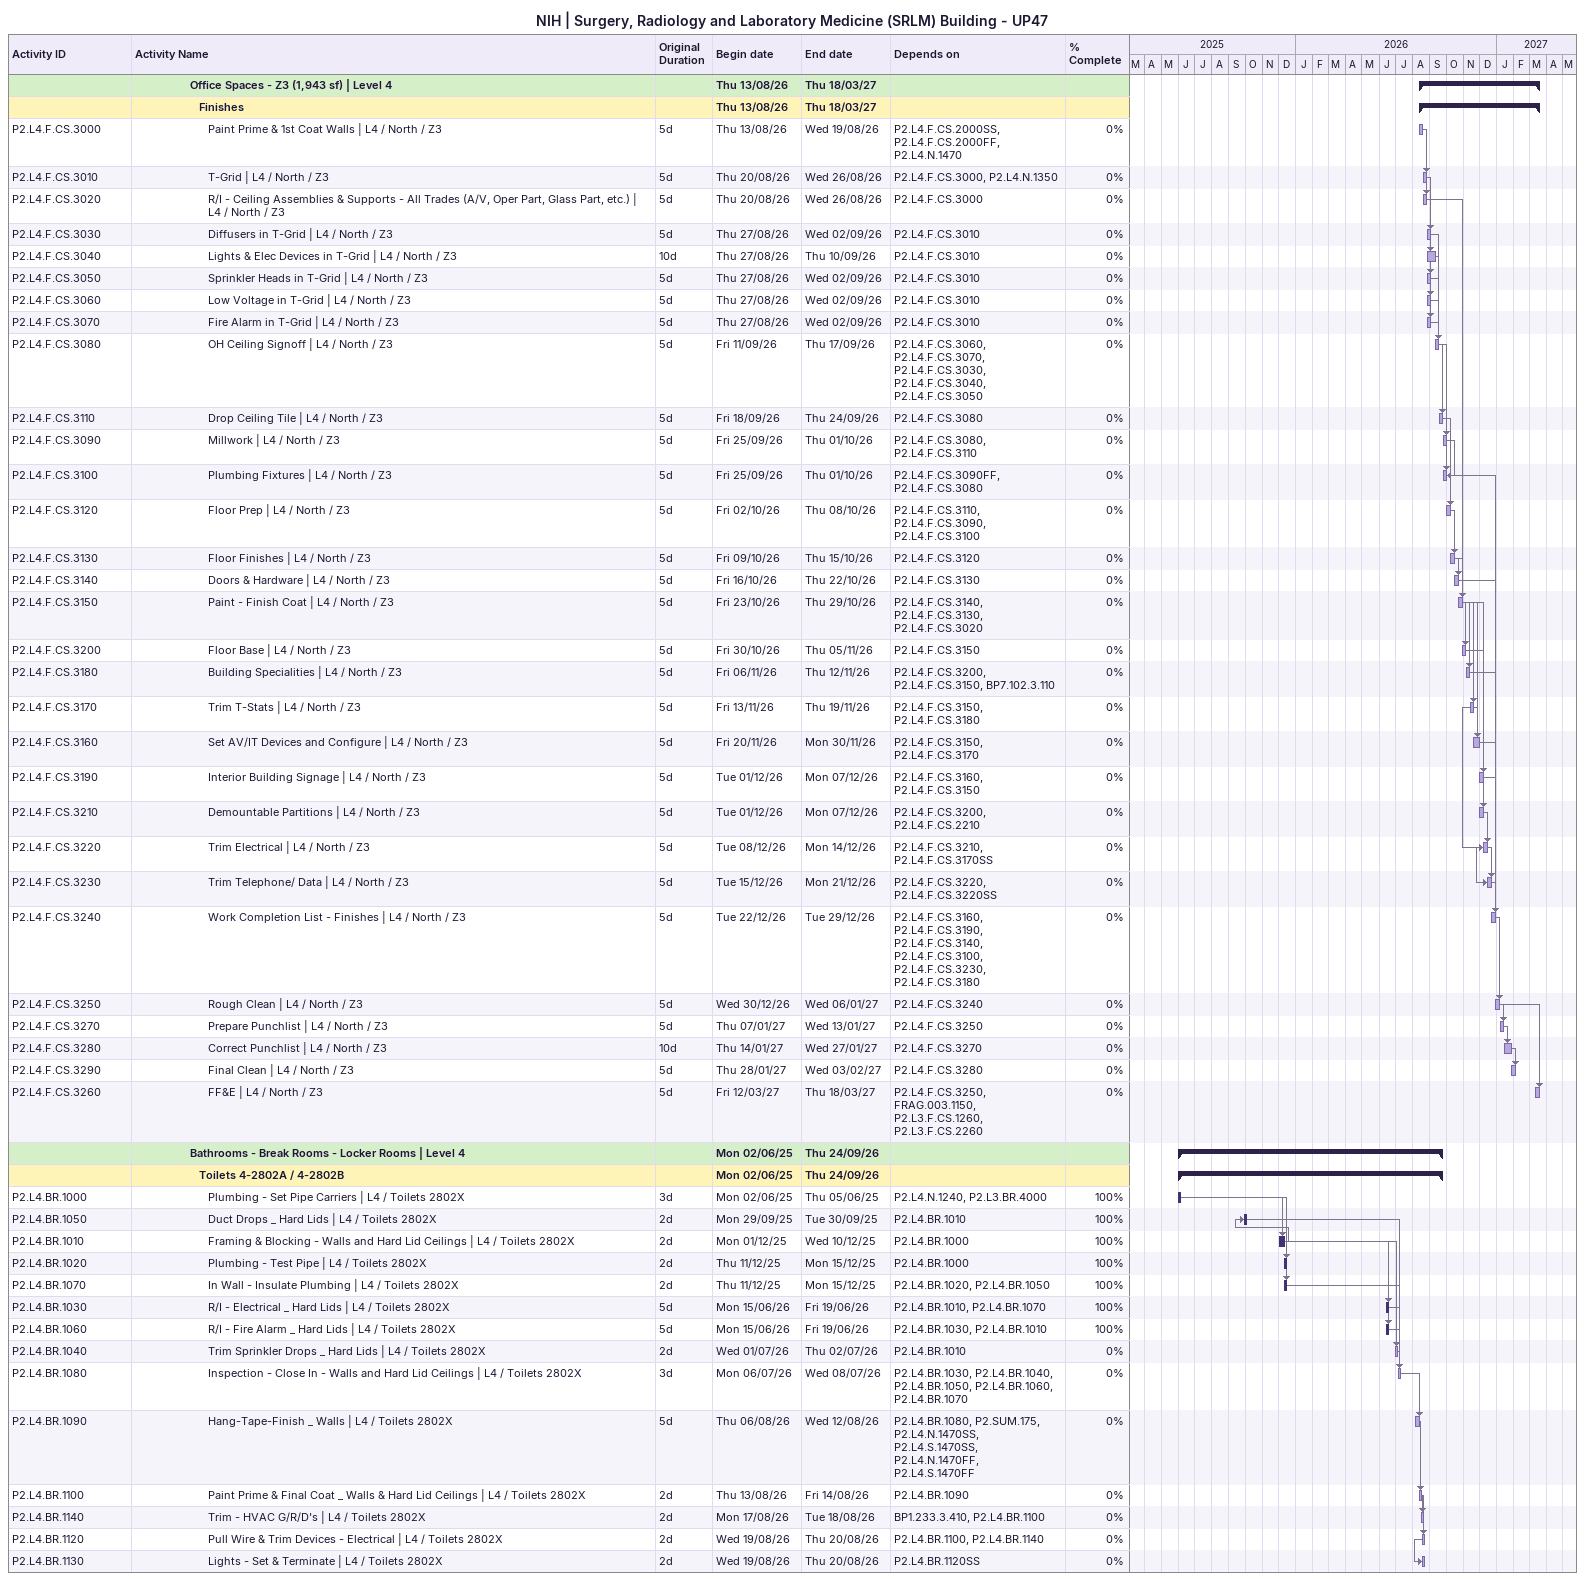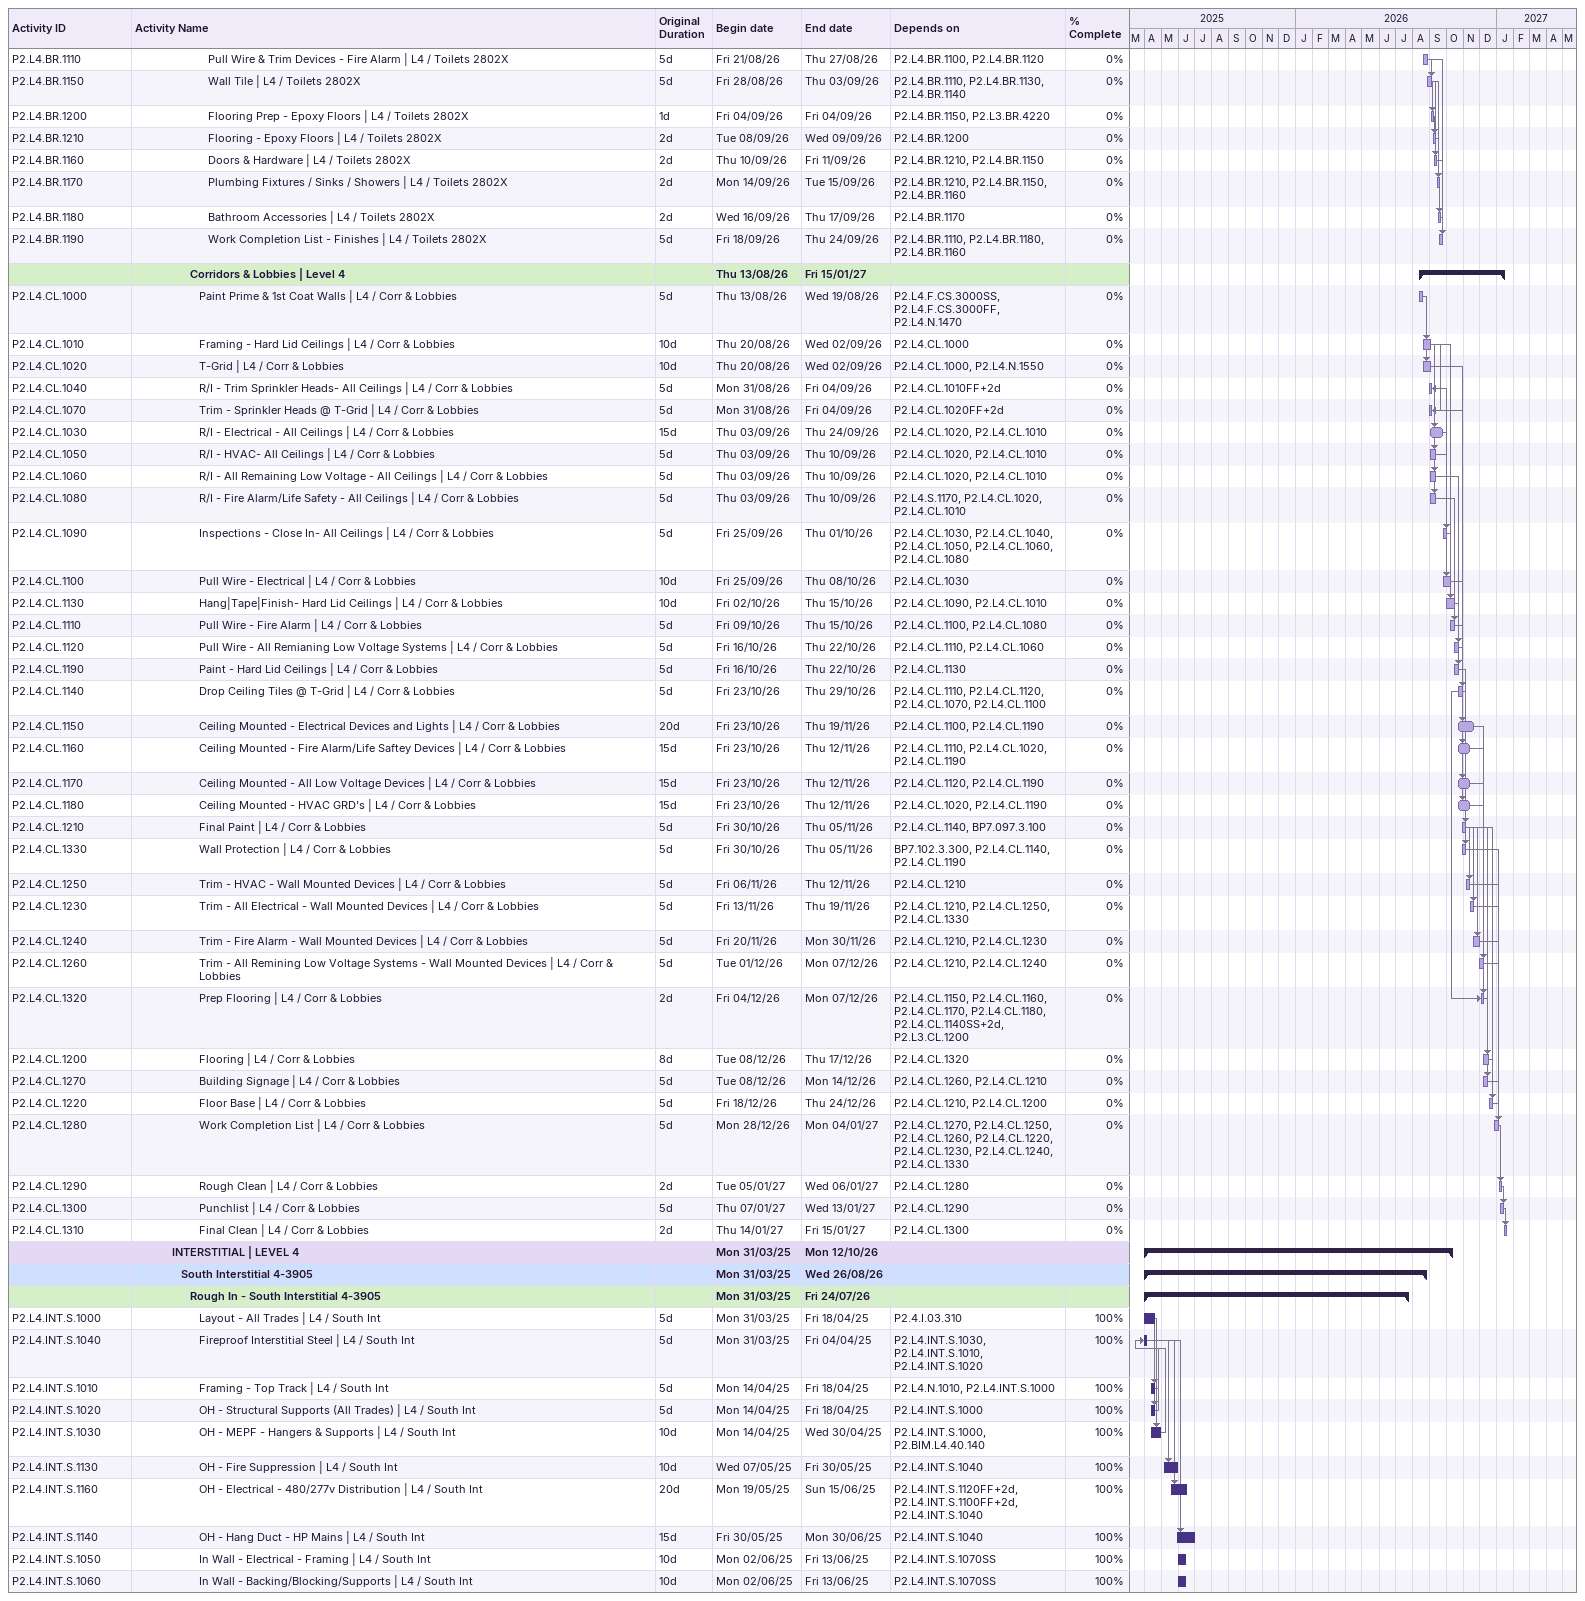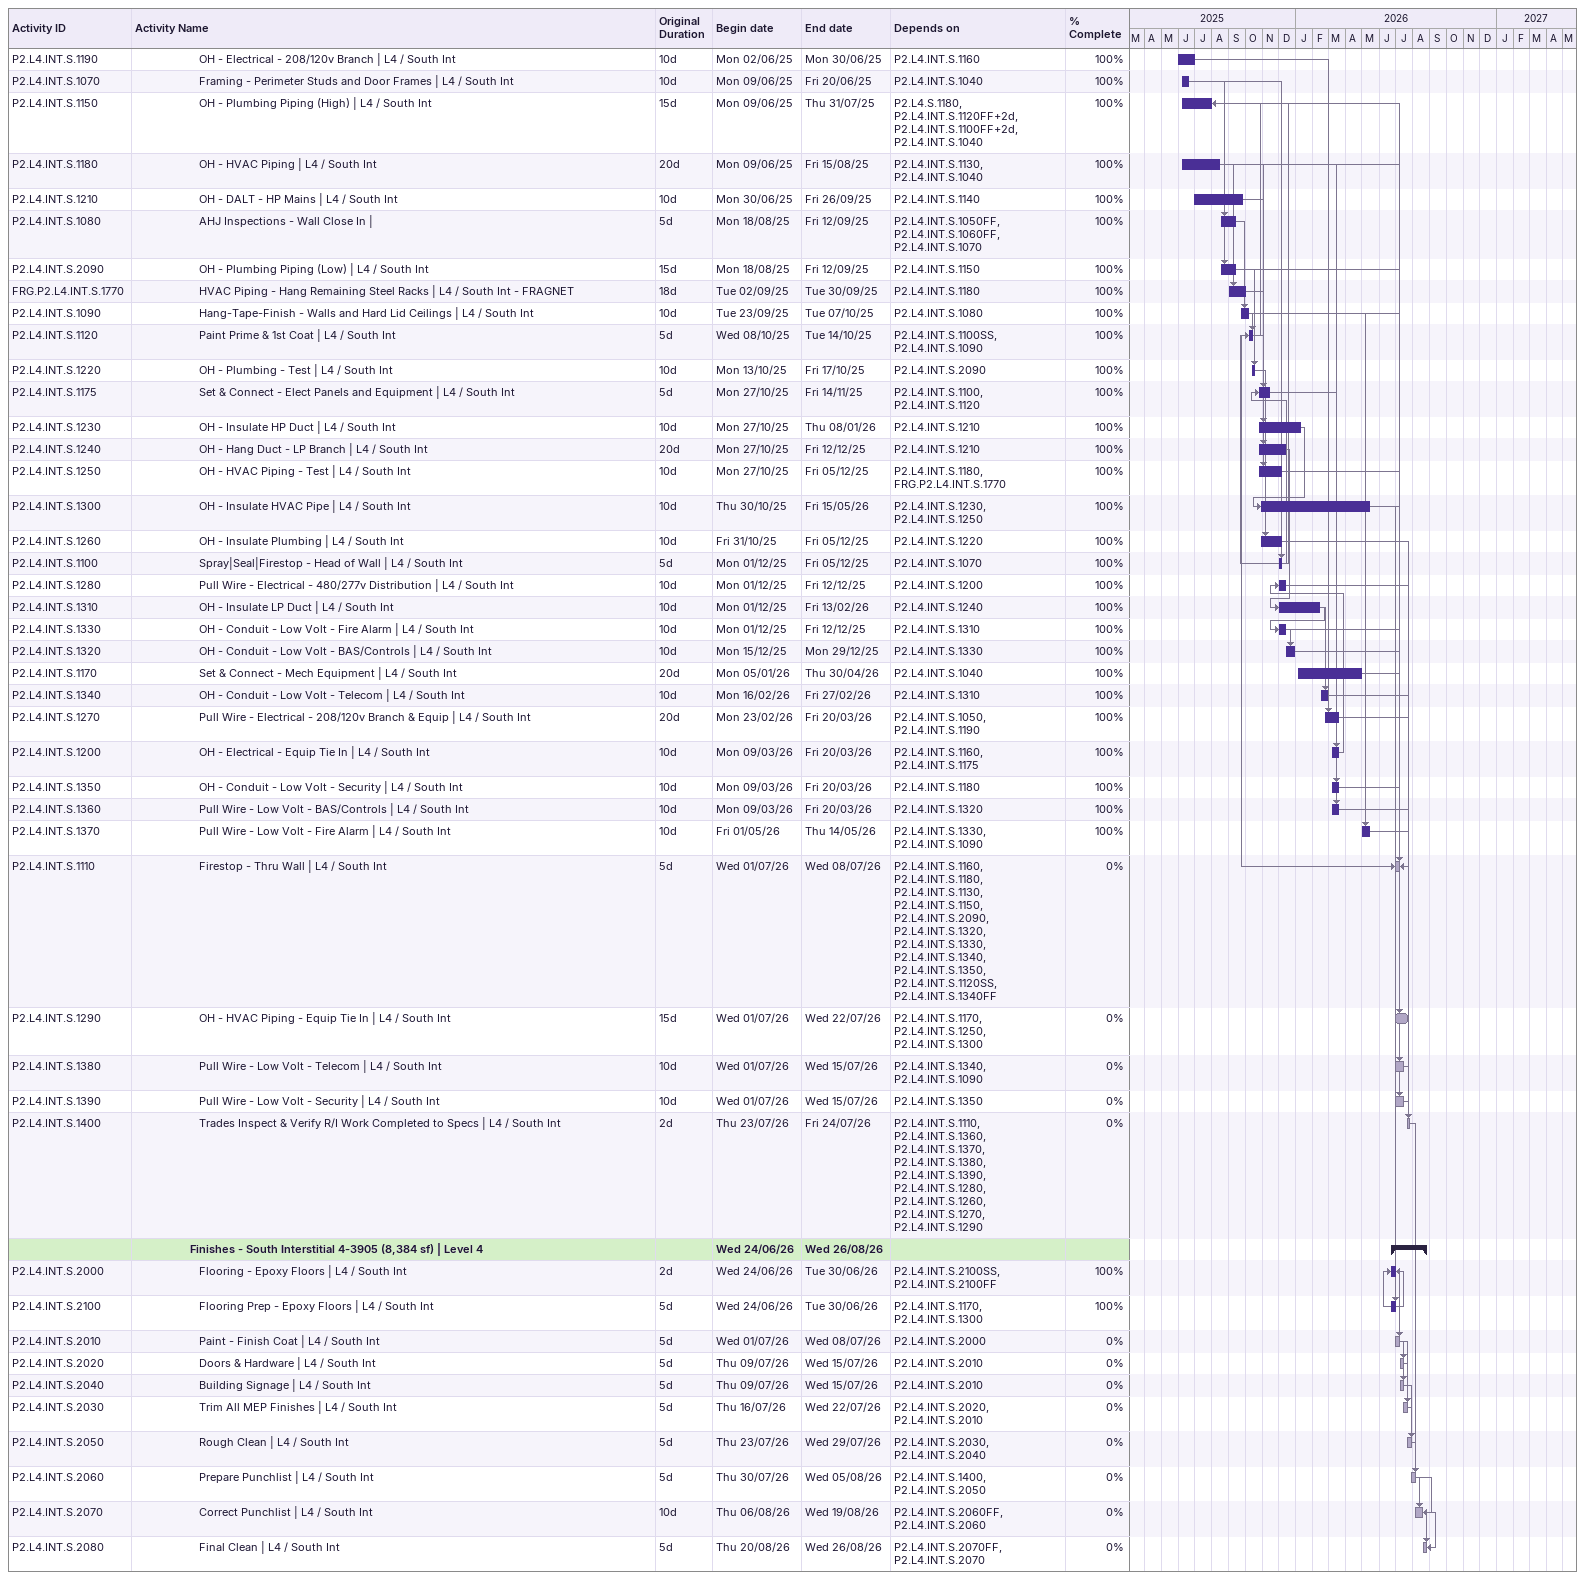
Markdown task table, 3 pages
NIH | Surgery, Radiology and Laboratory Medicine (SRLM) Building - UP47

| ID | Level | Task | Original duration | Start | Finish | Predecessors | % complete |
|---|---|---|---|---|---|---|---|
|  | 7 | **Office Spaces - Z3 (1,943 sf) \| Level 4** |  | 2026-08-13 | 2027-03-18 |  |  |
|  | 8 | **Finishes** |  | 2026-08-13 | 2027-03-18 |  |  |
| P2.L4.F.CS.3000 | 9 | Paint Prime & 1st Coat Walls \| L4 / North / Z3 | 5d | 2026-08-13 | 2026-08-19 | P2.L4.F.CS.2000SS, P2.L4.F.CS.2000FF, P2.L4.N.1470 | 0 |
| P2.L4.F.CS.3010 | 9 | T-Grid \| L4 / North / Z3 | 5d | 2026-08-20 | 2026-08-26 | P2.L4.F.CS.3000, P2.L4.N.1350 | 0 |
| P2.L4.F.CS.3020 | 9 | R/I - Ceiling Assemblies & Supports - All Trades (A/V, Oper Part, Glass Part, etc.) \| L4 / North / Z3 | 5d | 2026-08-20 | 2026-08-26 | P2.L4.F.CS.3000 | 0 |
| P2.L4.F.CS.3030 | 9 | Diffusers in T-Grid \| L4 / North / Z3 | 5d | 2026-08-27 | 2026-09-02 | P2.L4.F.CS.3010 | 0 |
| P2.L4.F.CS.3040 | 9 | Lights & Elec Devices in T-Grid \| L4 / North / Z3 | 10d | 2026-08-27 | 2026-09-10 | P2.L4.F.CS.3010 | 0 |
| P2.L4.F.CS.3050 | 9 | Sprinkler Heads in T-Grid \| L4 / North / Z3 | 5d | 2026-08-27 | 2026-09-02 | P2.L4.F.CS.3010 | 0 |
| P2.L4.F.CS.3060 | 9 | Low Voltage in T-Grid \| L4 / North / Z3 | 5d | 2026-08-27 | 2026-09-02 | P2.L4.F.CS.3010 | 0 |
| P2.L4.F.CS.3070 | 9 | Fire Alarm in T-Grid \| L4 / North / Z3 | 5d | 2026-08-27 | 2026-09-02 | P2.L4.F.CS.3010 | 0 |
| P2.L4.F.CS.3080 | 9 | OH Ceiling Signoff \| L4 / North / Z3 | 5d | 2026-09-11 | 2026-09-17 | P2.L4.F.CS.3060, P2.L4.F.CS.3070, P2.L4.F.CS.3030, P2.L4.F.CS.3040, P2.L4.F.CS.3050 | 0 |
| P2.L4.F.CS.3110 | 9 | Drop Ceiling Tile \| L4 / North / Z3 | 5d | 2026-09-18 | 2026-09-24 | P2.L4.F.CS.3080 | 0 |
| P2.L4.F.CS.3090 | 9 | Millwork \| L4 / North / Z3 | 5d | 2026-09-25 | 2026-10-01 | P2.L4.F.CS.3080, P2.L4.F.CS.3110 | 0 |
| P2.L4.F.CS.3100 | 9 | Plumbing Fixtures \| L4 / North / Z3 | 5d | 2026-09-25 | 2026-10-01 | P2.L4.F.CS.3090FF, P2.L4.F.CS.3080 | 0 |
| P2.L4.F.CS.3120 | 9 | Floor Prep \| L4 / North / Z3 | 5d | 2026-10-02 | 2026-10-08 | P2.L4.F.CS.3110, P2.L4.F.CS.3090, P2.L4.F.CS.3100 | 0 |
| P2.L4.F.CS.3130 | 9 | Floor Finishes \| L4 / North / Z3 | 5d | 2026-10-09 | 2026-10-15 | P2.L4.F.CS.3120 | 0 |
| P2.L4.F.CS.3140 | 9 | Doors & Hardware \| L4 / North / Z3 | 5d | 2026-10-16 | 2026-10-22 | P2.L4.F.CS.3130 | 0 |
| P2.L4.F.CS.3150 | 9 | Paint - Finish Coat \| L4 / North / Z3 | 5d | 2026-10-23 | 2026-10-29 | P2.L4.F.CS.3140, P2.L4.F.CS.3130, P2.L4.F.CS.3020 | 0 |
| P2.L4.F.CS.3200 | 9 | Floor Base \| L4 / North / Z3 | 5d | 2026-10-30 | 2026-11-05 | P2.L4.F.CS.3150 | 0 |
| P2.L4.F.CS.3180 | 9 | Building Specialities \| L4 / North / Z3 | 5d | 2026-11-06 | 2026-11-12 | P2.L4.F.CS.3200, P2.L4.F.CS.3150, BP7.102.3.110 | 0 |
| P2.L4.F.CS.3170 | 9 | Trim T-Stats \| L4 / North / Z3 | 5d | 2026-11-13 | 2026-11-19 | P2.L4.F.CS.3150, P2.L4.F.CS.3180 | 0 |
| P2.L4.F.CS.3160 | 9 | Set AV/IT Devices and Configure \| L4 / North / Z3 | 5d | 2026-11-20 | 2026-11-30 | P2.L4.F.CS.3150, P2.L4.F.CS.3170 | 0 |
| P2.L4.F.CS.3190 | 9 | Interior Building Signage \| L4 / North / Z3 | 5d | 2026-12-01 | 2026-12-07 | P2.L4.F.CS.3160, P2.L4.F.CS.3150 | 0 |
| P2.L4.F.CS.3210 | 9 | Demountable Partitions \| L4 / North / Z3 | 5d | 2026-12-01 | 2026-12-07 | P2.L4.F.CS.3200, P2.L4.F.CS.2210 | 0 |
| P2.L4.F.CS.3220 | 9 | Trim Electrical \| L4 / North / Z3 | 5d | 2026-12-08 | 2026-12-14 | P2.L4.F.CS.3210, P2.L4.F.CS.3170SS | 0 |
| P2.L4.F.CS.3230 | 9 | Trim Telephone/ Data \| L4 / North / Z3 | 5d | 2026-12-15 | 2026-12-21 | P2.L4.F.CS.3220, P2.L4.F.CS.3220SS | 0 |
| P2.L4.F.CS.3240 | 9 | Work Completion List - Finishes \| L4 / North / Z3 | 5d | 2026-12-22 | 2026-12-29 | P2.L4.F.CS.3160, P2.L4.F.CS.3190, P2.L4.F.CS.3140, P2.L4.F.CS.3100, P2.L4.F.CS.3230, P2.L4.F.CS.3180 | 0 |
| P2.L4.F.CS.3250 | 9 | Rough Clean \| L4 / North / Z3 | 5d | 2026-12-30 | 2027-01-06 | P2.L4.F.CS.3240 | 0 |
| P2.L4.F.CS.3270 | 9 | Prepare Punchlist \| L4 / North / Z3 | 5d | 2027-01-07 | 2027-01-13 | P2.L4.F.CS.3250 | 0 |
| P2.L4.F.CS.3280 | 9 | Correct Punchlist \| L4 / North / Z3 | 10d | 2027-01-14 | 2027-01-27 | P2.L4.F.CS.3270 | 0 |
| P2.L4.F.CS.3290 | 9 | Final Clean \| L4 / North / Z3 | 5d | 2027-01-28 | 2027-02-03 | P2.L4.F.CS.3280 | 0 |
| P2.L4.F.CS.3260 | 9 | FF&E \| L4 / North / Z3 | 5d | 2027-03-12 | 2027-03-18 | P2.L4.F.CS.3250, FRAG.003.1150, P2.L3.F.CS.1260, P2.L3.F.CS.2260 | 0 |
|  | 7 | **Bathrooms - Break Rooms - Locker Rooms \| Level 4** |  | 2025-06-02 | 2026-09-24 |  |  |
|  | 8 | **Toilets 4-2802A / 4-2802B** |  | 2025-06-02 | 2026-09-24 |  |  |
| P2.L4.BR.1000 | 9 | Plumbing - Set Pipe Carriers \| L4 / Toilets 2802X | 3d | 2025-06-02 | 2025-06-05 | P2.L4.N.1240, P2.L3.BR.4000 | 100 |
| P2.L4.BR.1050 | 9 | Duct Drops _ Hard Lids \| L4 / Toilets 2802X | 2d | 2025-09-29 | 2025-09-30 | P2.L4.BR.1010 | 100 |
| P2.L4.BR.1010 | 9 | Framing & Blocking - Walls and Hard Lid Ceilings \| L4 / Toilets 2802X | 2d | 2025-12-01 | 2025-12-10 | P2.L4.BR.1000 | 100 |
| P2.L4.BR.1020 | 9 | Plumbing - Test Pipe \| L4 / Toilets 2802X | 2d | 2025-12-11 | 2025-12-15 | P2.L4.BR.1000 | 100 |
| P2.L4.BR.1070 | 9 | In Wall - Insulate Plumbing \| L4 / Toilets 2802X | 2d | 2025-12-11 | 2025-12-15 | P2.L4.BR.1020, P2.L4.BR.1050 | 100 |
| P2.L4.BR.1030 | 9 | R/I - Electrical _ Hard Lids \| L4 / Toilets 2802X | 5d | 2026-06-15 | 2026-06-19 | P2.L4.BR.1010, P2.L4.BR.1070 | 100 |
| P2.L4.BR.1060 | 9 | R/I - Fire Alarm _ Hard Lids \| L4 / Toilets 2802X | 5d | 2026-06-15 | 2026-06-19 | P2.L4.BR.1030, P2.L4.BR.1010 | 100 |
| P2.L4.BR.1040 | 9 | Trim Sprinkler Drops _ Hard Lids \| L4 / Toilets 2802X | 2d | 2026-07-01 | 2026-07-02 | P2.L4.BR.1010 | 0 |
| P2.L4.BR.1080 | 9 | Inspection - Close In - Walls and Hard Lid Ceilings \| L4 / Toilets 2802X | 3d | 2026-07-06 | 2026-07-08 | P2.L4.BR.1030, P2.L4.BR.1040, P2.L4.BR.1050, P2.L4.BR.1060, P2.L4.BR.1070 | 0 |
| P2.L4.BR.1090 | 9 | Hang-Tape-Finish _ Walls \| L4 / Toilets 2802X | 5d | 2026-08-06 | 2026-08-12 | P2.L4.BR.1080, P2.SUM.175, P2.L4.N.1470SS, P2.L4.S.1470SS, P2.L4.N.1470FF, P2.L4.S.1470FF | 0 |
| P2.L4.BR.1100 | 9 | Paint Prime & Final Coat _ Walls & Hard Lid Ceilings \| L4 / Toilets 2802X | 2d | 2026-08-13 | 2026-08-14 | P2.L4.BR.1090 | 0 |
| P2.L4.BR.1140 | 9 | Trim - HVAC G/R/D's \| L4 / Toilets 2802X | 2d | 2026-08-17 | 2026-08-18 | BP1.233.3.410, P2.L4.BR.1100 | 0 |
| P2.L4.BR.1120 | 9 | Pull Wire & Trim Devices - Electrical \| L4 / Toilets 2802X | 2d | 2026-08-19 | 2026-08-20 | P2.L4.BR.1100, P2.L4.BR.1140 | 0 |
| P2.L4.BR.1130 | 9 | Lights - Set & Terminate \| L4 / Toilets 2802X | 2d | 2026-08-19 | 2026-08-20 | P2.L4.BR.1120SS | 0 |
| P2.L4.BR.1110 | 9 | Pull Wire & Trim Devices - Fire Alarm \| L4 / Toilets 2802X | 5d | 2026-08-21 | 2026-08-27 | P2.L4.BR.1100, P2.L4.BR.1120 | 0 |
| P2.L4.BR.1150 | 9 | Wall Tile \| L4 / Toilets 2802X | 5d | 2026-08-28 | 2026-09-03 | P2.L4.BR.1110, P2.L4.BR.1130, P2.L4.BR.1140 | 0 |
| P2.L4.BR.1200 | 9 | Flooring Prep - Epoxy Floors \| L4 / Toilets 2802X | 1d | 2026-09-04 | 2026-09-04 | P2.L4.BR.1150, P2.L3.BR.4220 | 0 |
| P2.L4.BR.1210 | 9 | Flooring - Epoxy Floors \| L4 / Toilets 2802X | 2d | 2026-09-08 | 2026-09-09 | P2.L4.BR.1200 | 0 |
| P2.L4.BR.1160 | 9 | Doors & Hardware \| L4 / Toilets 2802X | 2d | 2026-09-10 | 2026-09-11 | P2.L4.BR.1210, P2.L4.BR.1150 | 0 |
| P2.L4.BR.1170 | 9 | Plumbing Fixtures / Sinks / Showers \| L4 / Toilets 2802X | 2d | 2026-09-14 | 2026-09-15 | P2.L4.BR.1210, P2.L4.BR.1150, P2.L4.BR.1160 | 0 |
| P2.L4.BR.1180 | 9 | Bathroom Accessories \| L4 / Toilets 2802X | 2d | 2026-09-16 | 2026-09-17 | P2.L4.BR.1170 | 0 |
| P2.L4.BR.1190 | 9 | Work Completion List - Finishes \| L4 / Toilets 2802X | 5d | 2026-09-18 | 2026-09-24 | P2.L4.BR.1110, P2.L4.BR.1180, P2.L4.BR.1160 | 0 |
|  | 7 | **Corridors & Lobbies \| Level 4** |  | 2026-08-13 | 2027-01-15 |  |  |
| P2.L4.CL.1000 | 8 | Paint Prime & 1st Coat Walls \| L4 / Corr & Lobbies | 5d | 2026-08-13 | 2026-08-19 | P2.L4.F.CS.3000SS, P2.L4.F.CS.3000FF, P2.L4.N.1470 | 0 |
| P2.L4.CL.1010 | 8 | Framing - Hard Lid Ceilings \| L4 / Corr & Lobbies | 10d | 2026-08-20 | 2026-09-02 | P2.L4.CL.1000 | 0 |
| P2.L4.CL.1020 | 8 | T-Grid \| L4 / Corr & Lobbies | 10d | 2026-08-20 | 2026-09-02 | P2.L4.CL.1000, P2.L4.N.1550 | 0 |
| P2.L4.CL.1040 | 8 | R/I - Trim Sprinkler Heads- All Ceilings \| L4 / Corr & Lobbies | 5d | 2026-08-31 | 2026-09-04 | P2.L4.CL.1010FF+2d | 0 |
| P2.L4.CL.1070 | 8 | Trim - Sprinkler Heads @ T-Grid \| L4 / Corr & Lobbies | 5d | 2026-08-31 | 2026-09-04 | P2.L4.CL.1020FF+2d | 0 |
| P2.L4.CL.1030 | 8 | R/I - Electrical - All Ceilings \| L4 / Corr & Lobbies | 15d | 2026-09-03 | 2026-09-24 | P2.L4.CL.1020, P2.L4.CL.1010 | 0 |
| P2.L4.CL.1050 | 8 | R/I - HVAC- All Ceilings \| L4 / Corr & Lobbies | 5d | 2026-09-03 | 2026-09-10 | P2.L4.CL.1020, P2.L4.CL.1010 | 0 |
| P2.L4.CL.1060 | 8 | R/I - All Remaining Low Voltage - All Ceilings \| L4 / Corr & Lobbies | 5d | 2026-09-03 | 2026-09-10 | P2.L4.CL.1020, P2.L4.CL.1010 | 0 |
| P2.L4.CL.1080 | 8 | R/I - Fire Alarm/Life Safety - All Ceilings \| L4 / Corr & Lobbies | 5d | 2026-09-03 | 2026-09-10 | P2.L4.S.1170, P2.L4.CL.1020, P2.L4.CL.1010 | 0 |
| P2.L4.CL.1090 | 8 | Inspections - Close In- All Ceilings \| L4 / Corr & Lobbies | 5d | 2026-09-25 | 2026-10-01 | P2.L4.CL.1030, P2.L4.CL.1040, P2.L4.CL.1050, P2.L4.CL.1060, P2.L4.CL.1080 | 0 |
| P2.L4.CL.1100 | 8 | Pull Wire - Electrical \| L4 / Corr & Lobbies | 10d | 2026-09-25 | 2026-10-08 | P2.L4.CL.1030 | 0 |
| P2.L4.CL.1130 | 8 | Hang\|Tape\|Finish- Hard Lid Ceilings \| L4 / Corr & Lobbies | 10d | 2026-10-02 | 2026-10-15 | P2.L4.CL.1090, P2.L4.CL.1010 | 0 |
| P2.L4.CL.1110 | 8 | Pull Wire - Fire Alarm \| L4 / Corr & Lobbies | 5d | 2026-10-09 | 2026-10-15 | P2.L4.CL.1100, P2.L4.CL.1080 | 0 |
| P2.L4.CL.1120 | 8 | Pull Wire - All Remianing Low Voltage Systems \| L4 / Corr & Lobbies | 5d | 2026-10-16 | 2026-10-22 | P2.L4.CL.1110, P2.L4.CL.1060 | 0 |
| P2.L4.CL.1190 | 8 | Paint - Hard Lid Ceilings \| L4 / Corr & Lobbies | 5d | 2026-10-16 | 2026-10-22 | P2.L4.CL.1130 | 0 |
| P2.L4.CL.1140 | 8 | Drop Ceiling Tiles @ T-Grid \| L4 / Corr & Lobbies | 5d | 2026-10-23 | 2026-10-29 | P2.L4.CL.1110, P2.L4.CL.1120, P2.L4.CL.1070, P2.L4.CL.1100 | 0 |
| P2.L4.CL.1150 | 8 | Ceiling Mounted - Electrical Devices and Lights \| L4 / Corr & Lobbies | 20d | 2026-10-23 | 2026-11-19 | P2.L4.CL.1100, P2.L4.CL.1190 | 0 |
| P2.L4.CL.1160 | 8 | Ceiling Mounted - Fire Alarm/Life Saftey Devices \| L4 / Corr & Lobbies | 15d | 2026-10-23 | 2026-11-12 | P2.L4.CL.1110, P2.L4.CL.1020, P2.L4.CL.1190 | 0 |
| P2.L4.CL.1170 | 8 | Ceiling Mounted - All Low Voltage Devices \| L4 / Corr & Lobbies | 15d | 2026-10-23 | 2026-11-12 | P2.L4.CL.1120, P2.L4.CL.1190 | 0 |
| P2.L4.CL.1180 | 8 | Ceiling Mounted - HVAC GRD's \| L4 / Corr & Lobbies | 15d | 2026-10-23 | 2026-11-12 | P2.L4.CL.1020, P2.L4.CL.1190 | 0 |
| P2.L4.CL.1210 | 8 | Final Paint \| L4 / Corr & Lobbies | 5d | 2026-10-30 | 2026-11-05 | P2.L4.CL.1140, BP7.097.3.100 | 0 |
| P2.L4.CL.1330 | 8 | Wall Protection \| L4 / Corr & Lobbies | 5d | 2026-10-30 | 2026-11-05 | BP7.102.3.300, P2.L4.CL.1140, P2.L4.CL.1190 | 0 |
| P2.L4.CL.1250 | 8 | Trim - HVAC - Wall Mounted Devices \| L4 / Corr & Lobbies | 5d | 2026-11-06 | 2026-11-12 | P2.L4.CL.1210 | 0 |
| P2.L4.CL.1230 | 8 | Trim - All Electrical - Wall Mounted Devices \| L4 / Corr & Lobbies | 5d | 2026-11-13 | 2026-11-19 | P2.L4.CL.1210, P2.L4.CL.1250, P2.L4.CL.1330 | 0 |
| P2.L4.CL.1240 | 8 | Trim - Fire Alarm - Wall Mounted Devices \| L4 / Corr & Lobbies | 5d | 2026-11-20 | 2026-11-30 | P2.L4.CL.1210, P2.L4.CL.1230 | 0 |
| P2.L4.CL.1260 | 8 | Trim - All Remining Low Voltage Systems - Wall Mounted Devices \| L4 / Corr & Lobbies | 5d | 2026-12-01 | 2026-12-07 | P2.L4.CL.1210, P2.L4.CL.1240 | 0 |
| P2.L4.CL.1320 | 8 | Prep Flooring \| L4 / Corr & Lobbies | 2d | 2026-12-04 | 2026-12-07 | P2.L4.CL.1150, P2.L4.CL.1160, P2.L4.CL.1170, P2.L4.CL.1180, P2.L4.CL.1140SS+2d, P2.L3.CL.1200 | 0 |
| P2.L4.CL.1200 | 8 | Flooring \| L4 / Corr & Lobbies | 8d | 2026-12-08 | 2026-12-17 | P2.L4.CL.1320 | 0 |
| P2.L4.CL.1270 | 8 | Building Signage \| L4 / Corr & Lobbies | 5d | 2026-12-08 | 2026-12-14 | P2.L4.CL.1260, P2.L4.CL.1210 | 0 |
| P2.L4.CL.1220 | 8 | Floor Base \| L4 / Corr & Lobbies | 5d | 2026-12-18 | 2026-12-24 | P2.L4.CL.1210, P2.L4.CL.1200 | 0 |
| P2.L4.CL.1280 | 8 | Work Completion List \| L4 / Corr & Lobbies | 5d | 2026-12-28 | 2027-01-04 | P2.L4.CL.1270, P2.L4.CL.1250, P2.L4.CL.1260, P2.L4.CL.1220, P2.L4.CL.1230, P2.L4.CL.1240, P2.L4.CL.1330 | 0 |
| P2.L4.CL.1290 | 8 | Rough Clean \| L4 / Corr & Lobbies | 2d | 2027-01-05 | 2027-01-06 | P2.L4.CL.1280 | 0 |
| P2.L4.CL.1300 | 8 | Punchlist \| L4 / Corr & Lobbies | 5d | 2027-01-07 | 2027-01-13 | P2.L4.CL.1290 | 0 |
| P2.L4.CL.1310 | 8 | Final Clean \| L4 / Corr & Lobbies | 2d | 2027-01-14 | 2027-01-15 | P2.L4.CL.1300 | 0 |
|  | 5 | **INTERSTITIAL \| LEVEL 4** |  | 2025-03-31 | 2026-10-12 |  |  |
|  | 6 | **South Interstitial 4-3905** |  | 2025-03-31 | 2026-08-26 |  |  |
|  | 7 | **Rough In - South Interstitial 4-3905** |  | 2025-03-31 | 2026-07-24 |  |  |
| P2.L4.INT.S.1000 | 8 | Layout - All Trades \| L4 / South Int | 5d | 2025-03-31 | 2025-04-18 | P2.4.I.03.310 | 100 |
| P2.L4.INT.S.1040 | 8 | Fireproof Interstitial Steel \| L4 / South Int | 5d | 2025-03-31 | 2025-04-04 | P2.L4.INT.S.1030, P2.L4.INT.S.1010, P2.L4.INT.S.1020 | 100 |
| P2.L4.INT.S.1010 | 8 | Framing - Top Track \| L4 / South Int | 5d | 2025-04-14 | 2025-04-18 | P2.L4.N.1010, P2.L4.INT.S.1000 | 100 |
| P2.L4.INT.S.1020 | 8 | OH - Structural Supports (All Trades) \| L4 / South Int | 5d | 2025-04-14 | 2025-04-18 | P2.L4.INT.S.1000 | 100 |
| P2.L4.INT.S.1030 | 8 | OH - MEPF - Hangers & Supports \| L4 / South Int | 10d | 2025-04-14 | 2025-04-30 | P2.L4.INT.S.1000, P2.BIM.L4.40.140 | 100 |
| P2.L4.INT.S.1130 | 8 | OH - Fire Suppression \| L4 / South Int | 10d | 2025-05-07 | 2025-05-30 | P2.L4.INT.S.1040 | 100 |
| P2.L4.INT.S.1160 | 8 | OH - Electrical - 480/277v Distribution \| L4 / South Int | 20d | 2025-05-19 | 2025-06-15 | P2.L4.INT.S.1120FF+2d, P2.L4.INT.S.1100FF+2d, P2.L4.INT.S.1040 | 100 |
| P2.L4.INT.S.1140 | 8 | OH - Hang Duct - HP Mains \| L4 / South Int | 15d | 2025-05-30 | 2025-06-30 | P2.L4.INT.S.1040 | 100 |
| P2.L4.INT.S.1050 | 8 | In Wall - Electrical - Framing \| L4 / South Int | 10d | 2025-06-02 | 2025-06-13 | P2.L4.INT.S.1070SS | 100 |
| P2.L4.INT.S.1060 | 8 | In Wall - Backing/Blocking/Supports \| L4 / South Int | 10d | 2025-06-02 | 2025-06-13 | P2.L4.INT.S.1070SS | 100 |
| P2.L4.INT.S.1190 | 8 | OH - Electrical - 208/120v Branch \| L4 / South Int | 10d | 2025-06-02 | 2025-06-30 | P2.L4.INT.S.1160 | 100 |
| P2.L4.INT.S.1070 | 8 | Framing - Perimeter Studs and Door Frames \| L4 / South Int | 10d | 2025-06-09 | 2025-06-20 | P2.L4.INT.S.1040 | 100 |
| P2.L4.INT.S.1150 | 8 | OH - Plumbing Piping (High) \| L4 / South Int | 15d | 2025-06-09 | 2025-07-31 | P2.L4.S.1180, P2.L4.INT.S.1120FF+2d, P2.L4.INT.S.1100FF+2d, P2.L4.INT.S.1040 | 100 |
| P2.L4.INT.S.1180 | 8 | OH - HVAC Piping \| L4 / South Int | 20d | 2025-06-09 | 2025-08-15 | P2.L4.INT.S.1130, P2.L4.INT.S.1040 | 100 |
| P2.L4.INT.S.1210 | 8 | OH - DALT - HP Mains \| L4 / South Int | 10d | 2025-06-30 | 2025-09-26 | P2.L4.INT.S.1140 | 100 |
| P2.L4.INT.S.1080 | 8 | AHJ Inspections - Wall Close In \| | 5d | 2025-08-18 | 2025-09-12 | P2.L4.INT.S.1050FF, P2.L4.INT.S.1060FF, P2.L4.INT.S.1070 | 100 |
| P2.L4.INT.S.2090 | 8 | OH - Plumbing Piping (Low) \| L4 / South Int | 15d | 2025-08-18 | 2025-09-12 | P2.L4.INT.S.1150 | 100 |
| FRG.P2.L4.INT.S.1770 | 8 | HVAC Piping - Hang Remaining Steel Racks \| L4 / South Int - FRAGNET | 18d | 2025-09-02 | 2025-09-30 | P2.L4.INT.S.1180 | 100 |
| P2.L4.INT.S.1090 | 8 | Hang-Tape-Finish - Walls and Hard Lid Ceilings \| L4 / South Int | 10d | 2025-09-23 | 2025-10-07 | P2.L4.INT.S.1080 | 100 |
| P2.L4.INT.S.1120 | 8 | Paint Prime & 1st Coat \| L4 / South Int | 5d | 2025-10-08 | 2025-10-14 | P2.L4.INT.S.1100SS, P2.L4.INT.S.1090 | 100 |
| P2.L4.INT.S.1220 | 8 | OH - Plumbing - Test \| L4 / South Int | 10d | 2025-10-13 | 2025-10-17 | P2.L4.INT.S.2090 | 100 |
| P2.L4.INT.S.1175 | 8 | Set & Connect - Elect Panels and Equipment \| L4 / South Int | 5d | 2025-10-27 | 2025-11-14 | P2.L4.INT.S.1100, P2.L4.INT.S.1120 | 100 |
| P2.L4.INT.S.1230 | 8 | OH - Insulate HP Duct \| L4 / South Int | 10d | 2025-10-27 | 2026-01-08 | P2.L4.INT.S.1210 | 100 |
| P2.L4.INT.S.1240 | 8 | OH - Hang Duct - LP Branch \| L4 / South Int | 20d | 2025-10-27 | 2025-12-12 | P2.L4.INT.S.1210 | 100 |
| P2.L4.INT.S.1250 | 8 | OH - HVAC Piping - Test \| L4 / South Int | 10d | 2025-10-27 | 2025-12-05 | P2.L4.INT.S.1180, FRG.P2.L4.INT.S.1770 | 100 |
| P2.L4.INT.S.1300 | 8 | OH - Insulate HVAC Pipe \| L4 / South Int | 10d | 2025-10-30 | 2026-05-15 | P2.L4.INT.S.1230, P2.L4.INT.S.1250 | 100 |
| P2.L4.INT.S.1260 | 8 | OH - Insulate Plumbing \| L4 / South Int | 10d | 2025-10-31 | 2025-12-05 | P2.L4.INT.S.1220 | 100 |
| P2.L4.INT.S.1100 | 8 | Spray\|Seal\|Firestop - Head of Wall \| L4 / South Int | 5d | 2025-12-01 | 2025-12-05 | P2.L4.INT.S.1070 | 100 |
| P2.L4.INT.S.1280 | 8 | Pull Wire - Electrical - 480/277v Distribution \| L4 / South Int | 10d | 2025-12-01 | 2025-12-12 | P2.L4.INT.S.1200 | 100 |
| P2.L4.INT.S.1310 | 8 | OH - Insulate LP Duct \| L4 / South Int | 10d | 2025-12-01 | 2026-02-13 | P2.L4.INT.S.1240 | 100 |
| P2.L4.INT.S.1330 | 8 | OH - Conduit - Low Volt - Fire Alarm \| L4 / South Int | 10d | 2025-12-01 | 2025-12-12 | P2.L4.INT.S.1310 | 100 |
| P2.L4.INT.S.1320 | 8 | OH - Conduit - Low Volt - BAS/Controls \| L4 / South Int | 10d | 2025-12-15 | 2025-12-29 | P2.L4.INT.S.1330 | 100 |
| P2.L4.INT.S.1170 | 8 | Set & Connect - Mech Equipment \| L4 / South Int | 20d | 2026-01-05 | 2026-04-30 | P2.L4.INT.S.1040 | 100 |
| P2.L4.INT.S.1340 | 8 | OH - Conduit - Low Volt - Telecom \| L4 / South Int | 10d | 2026-02-16 | 2026-02-27 | P2.L4.INT.S.1310 | 100 |
| P2.L4.INT.S.1270 | 8 | Pull Wire - Electrical - 208/120v Branch & Equip \| L4 / South Int | 20d | 2026-02-23 | 2026-03-20 | P2.L4.INT.S.1050, P2.L4.INT.S.1190 | 100 |
| P2.L4.INT.S.1200 | 8 | OH - Electrical - Equip Tie In \| L4 / South Int | 10d | 2026-03-09 | 2026-03-20 | P2.L4.INT.S.1160, P2.L4.INT.S.1175 | 100 |
| P2.L4.INT.S.1350 | 8 | OH - Conduit - Low Volt - Security \| L4 / South Int | 10d | 2026-03-09 | 2026-03-20 | P2.L4.INT.S.1180 | 100 |
| P2.L4.INT.S.1360 | 8 | Pull Wire - Low Volt - BAS/Controls \| L4 / South Int | 10d | 2026-03-09 | 2026-03-20 | P2.L4.INT.S.1320 | 100 |
| P2.L4.INT.S.1370 | 8 | Pull Wire - Low Volt - Fire Alarm \| L4 / South Int | 10d | 2026-05-01 | 2026-05-14 | P2.L4.INT.S.1330, P2.L4.INT.S.1090 | 100 |
| P2.L4.INT.S.1110 | 8 | Firestop - Thru Wall \| L4 / South Int | 5d | 2026-07-01 | 2026-07-08 | P2.L4.INT.S.1160, P2.L4.INT.S.1180, P2.L4.INT.S.1130, P2.L4.INT.S.1150, P2.L4.INT.S.2090, P2.L4.INT.S.1320, P2.L4.INT.S.1330, P2.L4.INT.S.1340, P2.L4.INT.S.1350, P2.L4.INT.S.1120SS, P2.L4.INT.S.1340FF | 0 |
| P2.L4.INT.S.1290 | 8 | OH - HVAC Piping - Equip Tie In \| L4 / South Int | 15d | 2026-07-01 | 2026-07-22 | P2.L4.INT.S.1170, P2.L4.INT.S.1250, P2.L4.INT.S.1300 | 0 |
| P2.L4.INT.S.1380 | 8 | Pull Wire - Low Volt - Telecom \| L4 / South Int | 10d | 2026-07-01 | 2026-07-15 | P2.L4.INT.S.1340, P2.L4.INT.S.1090 | 0 |
| P2.L4.INT.S.1390 | 8 | Pull Wire - Low Volt - Security \| L4 / South Int | 10d | 2026-07-01 | 2026-07-15 | P2.L4.INT.S.1350 | 0 |
| P2.L4.INT.S.1400 | 8 | Trades Inspect & Verify R/I Work Completed to Specs \| L4 / South Int | 2d | 2026-07-23 | 2026-07-24 | P2.L4.INT.S.1110, P2.L4.INT.S.1360, P2.L4.INT.S.1370, P2.L4.INT.S.1380, P2.L4.INT.S.1390, P2.L4.INT.S.1280, P2.L4.INT.S.1260, P2.L4.INT.S.1270, P2.L4.INT.S.1290 | 0 |
|  | 7 | **Finishes - South Interstitial 4-3905 (8,384 sf) \| Level 4** |  | 2026-06-24 | 2026-08-26 |  |  |
| P2.L4.INT.S.2000 | 8 | Flooring - Epoxy Floors \| L4 / South Int | 2d | 2026-06-24 | 2026-06-30 | P2.L4.INT.S.2100SS, P2.L4.INT.S.2100FF | 100 |
| P2.L4.INT.S.2100 | 8 | Flooring Prep - Epoxy Floors \| L4 / South Int | 5d | 2026-06-24 | 2026-06-30 | P2.L4.INT.S.1170, P2.L4.INT.S.1300 | 100 |
| P2.L4.INT.S.2010 | 8 | Paint - Finish Coat \| L4 / South Int | 5d | 2026-07-01 | 2026-07-08 | P2.L4.INT.S.2000 | 0 |
| P2.L4.INT.S.2020 | 8 | Doors & Hardware \| L4 / South Int | 5d | 2026-07-09 | 2026-07-15 | P2.L4.INT.S.2010 | 0 |
| P2.L4.INT.S.2040 | 8 | Building Signage \| L4 / South Int | 5d | 2026-07-09 | 2026-07-15 | P2.L4.INT.S.2010 | 0 |
| P2.L4.INT.S.2030 | 8 | Trim All MEP Finishes \| L4 / South Int | 5d | 2026-07-16 | 2026-07-22 | P2.L4.INT.S.2020, P2.L4.INT.S.2010 | 0 |
| P2.L4.INT.S.2050 | 8 | Rough Clean \| L4 / South Int | 5d | 2026-07-23 | 2026-07-29 | P2.L4.INT.S.2030, P2.L4.INT.S.2040 | 0 |
| P2.L4.INT.S.2060 | 8 | Prepare Punchlist \| L4 / South Int | 5d | 2026-07-30 | 2026-08-05 | P2.L4.INT.S.1400, P2.L4.INT.S.2050 | 0 |
| P2.L4.INT.S.2070 | 8 | Correct Punchlist \| L4 / South Int | 10d | 2026-08-06 | 2026-08-19 | P2.L4.INT.S.2060FF, P2.L4.INT.S.2060 | 0 |
| P2.L4.INT.S.2080 | 8 | Final Clean \| L4 / South Int | 5d | 2026-08-20 | 2026-08-26 | P2.L4.INT.S.2070FF, P2.L4.INT.S.2070 | 0 |
